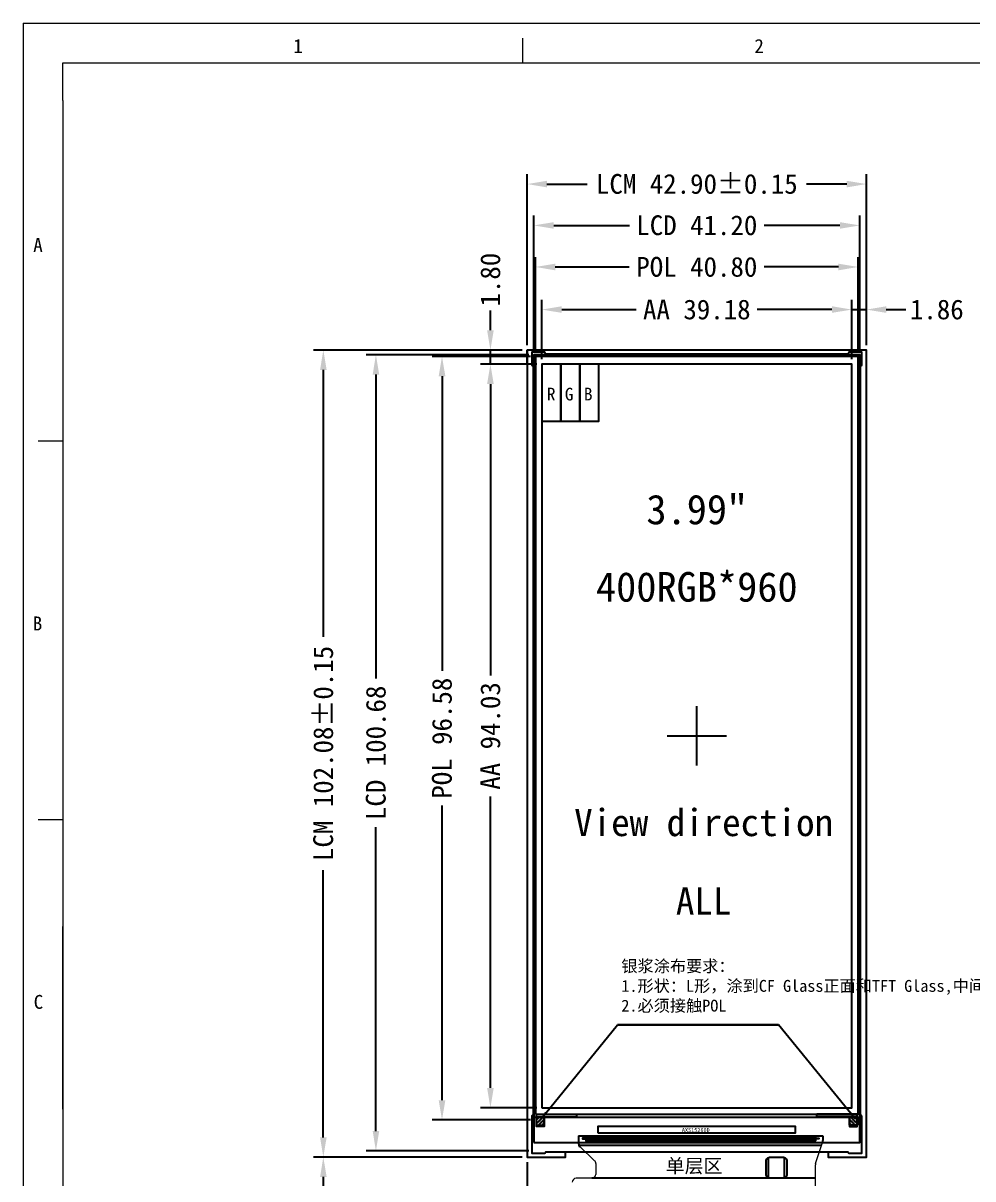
# Model space of a CAD drawing. Header units: millimetres. Extents: x 3060 to 3419, y -4239 to -3990.
# Drawn here: x 3060.2 to 3180.3, y -4136.3 to -3990.1 of the extents above; entities that cross this region are included whole.
import ezdxf
from ezdxf.enums import TextEntityAlignment as Align

# ---------------------------------------------------------------- set-up
doc = ezdxf.new("R2010")
doc.units = ezdxf.units.MM
for name, color, linetype in [('Baseline.drawing', 10, 'Continuous'), ('FPC', 30, 'Continuous'), ('LAYOUT.drawing', 255, 'Continuous'), ('TFT', 7, 'Continuous'), ('标 注', 3, 'Continuous')]:
    doc.layers.add(name, color=color, linetype=linetype)
for name, color, linetype, lineweight in [('DIM', 3, 'Continuous', 13), ('DIM（标注）', 3, 'Continuous', 9), ('TEXT', 3, 'Continuous', 25)]:
    doc.layers.add(name, color=color, linetype=linetype, lineweight=lineweight)
doc.styles.get("Standard").update_dxf_attribs({"font": ''})
doc.styles.add('宋体', font='')
doc.styles.get('Standard').set_extended_font_data('KaiTi_GB2312')
doc.styles.get('宋体').set_extended_font_data('SimSun')
doc.dimstyles.new('ISO-25', dxfattribs={"dimtxt": 2.5, "dimasz": 2.5, "dimexe": 1.25, "dimexo": 0.625, "dimtad": 1, "dimtxsty": 'Standard', "dimcen": 2.5, "dimadec": 0, "dimazin": 0, "dimtfac": 1, "dimtmove": 0, "dimatfit": 3, "dimfxl": 1, "dimarcsym": 0})
doc.dimstyles.get("Standard").update_dxf_attribs({"dimtxt": 0.8, "dimasz": 1, "dimexe": 0.5, "dimexo": 0.9, "dimgap": 0.2, "dimtad": 0, "dimzin": 1, "dimdsep": 46, "dimtxsty": 'Standard', "dimcen": 0, "dimadec": 0, "dimazin": 0, "dimtfac": 1, "dimtmove": 0, "dimatfit": 0, "dimfxl": 1, "dimtolj": 1, "dimtzin": 0, "dimarcsym": 0})

# ---------------------------------------------------------------- blocks, each defined once
blk = doc.blocks.new('*D19')
at = {"layer": 'Defpoints', "color": 0}
for p in [(3166.84, -4010.46), (3123.94, -4031.46), (3166.84, -4031.46)]:
    blk.add_point(p, dxfattribs=at)
at = {"layer": 'FPC', "color": 3, "lineweight": -2}
for p, q in [((3123.94, -4030.83), (3123.94, -4009.21)), ((3166.84, -4030.83), (3166.84, -4009.21)), ((3126.44, -4010.46), (3131.52, -4010.46)), ((3164.34, -4010.46), (3159.25, -4010.46))]:
    blk.add_line(p, q, dxfattribs=at)
at = {"layer": 'FPC', "color": 3}
for points in [[(3126.44, -4010.05), (3126.44, -4010.88), (3123.94, -4010.46)], [(3164.34, -4010.05), (3164.34, -4010.88), (3166.84, -4010.46)]]:
    blk.add_solid(points, dxfattribs=at)
at = {"layer": 'FPC', "color": 7, "insert": (3145.39, -4010.46), "char_height": 2.5, "attachment_point": 5, "style": '宋体'}
blk.add_mtext('LCM 42.90%%P0.15', dxfattribs=at)
blk = doc.blocks.new('*D20')
at = {"layer": 'Defpoints', "color": 0}
for p in [(3123.94, -4031.46), (3098.16, -4133.54), (3123.94, -4133.54)]:
    blk.add_point(p, dxfattribs=at)
at = {"layer": 'FPC', "color": 3, "lineweight": -2}
for p, q in [((3123.31, -4031.46), (3096.91, -4031.46)), ((3098.16, -4033.96), (3098.16, -4067.72)), ((3098.16, -4131.04), (3098.16, -4097.24)), ((3123.31, -4133.54), (3096.91, -4133.54))]:
    blk.add_line(p, q, dxfattribs=at)
at = {"layer": 'FPC', "color": 3}
for points in [[(3097.75, -4033.96), (3098.58, -4033.96), (3098.16, -4031.46)], [(3097.75, -4131.04), (3098.58, -4131.04), (3098.16, -4133.54)]]:
    blk.add_solid(points, dxfattribs=at)
at = {"layer": 'FPC', "color": 7, "insert": (3098.16, -4082.48), "char_height": 2.5, "attachment_point": 5, "rotation": 90, "style": '宋体'}
blk.add_mtext('LCM 102.08%%P0.15', dxfattribs=at)
blk = doc.blocks.new('*D33')
at = {"layer": 'Defpoints', "color": 0}
for p in [(3164.98, -4026.34), (3125.8, -4033.26), (3164.98, -4033.26)]:
    blk.add_point(p, dxfattribs=at)
at = {"layer": 'FPC', "color": 3, "lineweight": -2}
for p, q in [((3125.8, -4032.63), (3125.8, -4025.09)), ((3164.98, -4032.63), (3164.98, -4025.09)), ((3128.3, -4026.34), (3137.73, -4026.34)), ((3162.48, -4026.34), (3153.04, -4026.34))]:
    blk.add_line(p, q, dxfattribs=at)
at = {"layer": 'FPC', "color": 3}
for points in [[(3128.3, -4025.92), (3128.3, -4026.75), (3125.8, -4026.34)], [(3162.48, -4025.92), (3162.48, -4026.75), (3164.98, -4026.34)]]:
    blk.add_solid(points, dxfattribs=at)
at = {"layer": 'FPC', "color": 7, "insert": (3145.39, -4026.34), "char_height": 2.5, "attachment_point": 5, "style": '宋体'}
blk.add_mtext('AA 39.18', dxfattribs=at)
blk = doc.blocks.new('*D34')
at = {"layer": 'Defpoints', "color": 0}
for p in [(3165.79, -4020.95), (3124.99, -4032.26), (3165.79, -4032.26)]:
    blk.add_point(p, dxfattribs=at)
at = {"layer": 'FPC', "color": 3, "lineweight": -2}
for p, q in [((3124.99, -4031.63), (3124.99, -4019.7)), ((3165.79, -4031.63), (3165.79, -4019.7)), ((3127.49, -4020.95), (3136.85, -4020.95)), ((3163.29, -4020.95), (3153.92, -4020.95))]:
    blk.add_line(p, q, dxfattribs=at)
at = {"layer": 'FPC', "color": 3}
for points in [[(3127.49, -4020.53), (3127.49, -4021.37), (3124.99, -4020.95)], [(3163.29, -4020.53), (3163.29, -4021.37), (3165.79, -4020.95)]]:
    blk.add_solid(points, dxfattribs=at)
at = {"layer": 'FPC', "color": 7, "insert": (3145.39, -4020.95), "char_height": 2.5, "attachment_point": 5, "style": '宋体'}
blk.add_mtext('POL 40.80', dxfattribs=at)
blk = doc.blocks.new('*D35')
at = {"layer": 'Defpoints', "color": 0}
for p in [(3165.99, -4015.69), (3124.79, -4032.06), (3165.99, -4032.06)]:
    blk.add_point(p, dxfattribs=at)
at = {"layer": 'FPC', "color": 3, "lineweight": -2}
for p, q in [((3124.79, -4031.43), (3124.79, -4014.44)), ((3127.29, -4015.69), (3136.86, -4015.69)), ((3163.49, -4015.69), (3153.91, -4015.69)), ((3165.99, -4031.43), (3165.99, -4014.44))]:
    blk.add_line(p, q, dxfattribs=at)
at = {"layer": 'FPC', "color": 3}
for points in [[(3127.29, -4015.28), (3127.29, -4016.11), (3124.79, -4015.69)], [(3163.49, -4015.28), (3163.49, -4016.11), (3165.99, -4015.69)]]:
    blk.add_solid(points, dxfattribs=at)
at = {"layer": 'FPC', "color": 7, "insert": (3145.39, -4015.69), "char_height": 2.5, "attachment_point": 5, "style": '宋体'}
blk.add_mtext('LCD 41.20', dxfattribs=at)
blk = doc.blocks.new('*D36')
at = {"layer": 'Defpoints', "color": 0}
for p in [(3125.8, -4033.26), (3119.29, -4127.29), (3125.8, -4127.29)]:
    blk.add_point(p, dxfattribs=at)
at = {"layer": 'FPC', "color": 3, "lineweight": -2}
for p, q in [((3125.17, -4033.26), (3118.04, -4033.26)), ((3119.29, -4035.76), (3119.29, -4072.62)), ((3119.29, -4124.79), (3119.29, -4087.92)), ((3125.17, -4127.29), (3118.04, -4127.29))]:
    blk.add_line(p, q, dxfattribs=at)
at = {"layer": 'FPC', "color": 3}
for points in [[(3118.87, -4035.76), (3119.71, -4035.76), (3119.29, -4033.26)], [(3118.87, -4124.79), (3119.71, -4124.79), (3119.29, -4127.29)]]:
    blk.add_solid(points, dxfattribs=at)
at = {"layer": 'FPC', "color": 7, "insert": (3119.29, -4080.27), "char_height": 2.5, "attachment_point": 5, "rotation": 90, "style": '宋体'}
blk.add_mtext('AA 94.03', dxfattribs=at)
blk = doc.blocks.new('*D37')
at = {"layer": 'Defpoints', "color": 0}
for p in [(3113.17, -4032.26), (3124.99, -4032.26), (3124.99, -4128.84)]:
    blk.add_point(p, dxfattribs=at)
at = {"layer": 'FPC', "color": 3, "lineweight": -2}
for p, q in [((3124.36, -4032.26), (3111.92, -4032.26)), ((3113.17, -4034.76), (3113.17, -4072.03)), ((3113.17, -4126.34), (3113.17, -4089.07)), ((3124.36, -4128.84), (3111.92, -4128.84))]:
    blk.add_line(p, q, dxfattribs=at)
at = {"layer": 'FPC', "color": 3}
for points in [[(3112.75, -4034.76), (3113.59, -4034.76), (3113.17, -4032.26)], [(3112.75, -4126.34), (3113.59, -4126.34), (3113.17, -4128.84)]]:
    blk.add_solid(points, dxfattribs=at)
at = {"layer": 'FPC', "color": 7, "insert": (3113.17, -4080.55), "char_height": 2.5, "attachment_point": 5, "rotation": 90, "style": '宋体'}
blk.add_mtext('POL 96.58', dxfattribs=at)
blk = doc.blocks.new('*D38')
at = {"layer": 'Defpoints', "color": 0}
for p in [(3104.81, -4032.06), (3124.79, -4032.06), (3124.79, -4132.74)]:
    blk.add_point(p, dxfattribs=at)
at = {"layer": 'FPC', "color": 3, "lineweight": -2}
for p, q in [((3124.16, -4032.06), (3103.56, -4032.06)), ((3104.81, -4034.56), (3104.81, -4073)), ((3104.81, -4130.24), (3104.81, -4091.8)), ((3124.16, -4132.74), (3103.56, -4132.74))]:
    blk.add_line(p, q, dxfattribs=at)
at = {"layer": 'FPC', "color": 3}
for points in [[(3104.4, -4034.56), (3105.23, -4034.56), (3104.81, -4032.06)], [(3104.4, -4130.24), (3105.23, -4130.24), (3104.81, -4132.74)]]:
    blk.add_solid(points, dxfattribs=at)
at = {"layer": 'FPC', "color": 7, "insert": (3104.81, -4082.4), "char_height": 2.5, "attachment_point": 5, "rotation": 90, "style": '宋体'}
blk.add_mtext('LCD 100.68', dxfattribs=at)
blk = doc.blocks.new('*D27')
at = {"layer": 'Defpoints', "color": 0}
for p in [(3098.16, -4133.54), (3123.94, -4133.54), (3135.34, -4159.81)]:
    blk.add_point(p, dxfattribs=at)
at = {"layer": 'FPC', "color": 3, "lineweight": -2}
for p, q in [((3123.31, -4133.54), (3096.91, -4133.54)), ((3098.16, -4136.04), (3098.16, -4137.31)), ((3098.16, -4157.31), (3098.16, -4156.03)), ((3134.71, -4159.81), (3096.91, -4159.81))]:
    blk.add_line(p, q, dxfattribs=at)
at = {"layer": 'FPC', "color": 3}
for points in [[(3097.75, -4136.04), (3098.58, -4136.04), (3098.16, -4133.54)], [(3097.75, -4157.31), (3098.58, -4157.31), (3098.16, -4159.81)]]:
    blk.add_solid(points, dxfattribs=at)
at = {"layer": 'FPC', "color": 7, "insert": (3098.16, -4146.67), "char_height": 2.5, "attachment_point": 5, "rotation": 90, "style": '宋体'}
blk.add_mtext('26.27%%P0.5', dxfattribs=at)
blk = doc.blocks.new('*D28')
at = {"layer": 'Defpoints', "color": 0}
for p in [(3123.94, -4133.54), (3135.14, -4159.61), (3123.94, -4169.02)]:
    blk.add_point(p, dxfattribs=at)
at = {"layer": 'FPC', "color": 3, "lineweight": -2}
for p, q in [((3123.94, -4134.16), (3123.94, -4170.27)), ((3135.14, -4160.23), (3135.14, -4170.27)), ((3123.94, -4169.02), (3121.44, -4169.02)), ((3132.64, -4169.02), (3126.44, -4169.02))]:
    blk.add_line(p, q, dxfattribs=at)
at = {"layer": 'FPC', "color": 3}
for points in [[(3126.44, -4168.6), (3126.44, -4169.44), (3123.94, -4169.02)], [(3132.64, -4168.6), (3132.64, -4169.44), (3135.14, -4169.02)]]:
    blk.add_solid(points, dxfattribs=at)
at = {"layer": 'FPC', "color": 7, "insert": (3112.19, -4169.02), "char_height": 2.5, "attachment_point": 5, "style": '宋体'}
blk.add_mtext('11.20%%P0.5', dxfattribs=at)
blk = doc.blocks.new('*D29')
at = {"layer": 'Defpoints', "color": 0}
for p in [(3166.84, -4026.34), (3166.84, -4031.46), (3164.98, -4033.26)]:
    blk.add_point(p, dxfattribs=at)
at = {"layer": 'FPC', "color": 3, "lineweight": -2}
for p, q in [((3164.98, -4032.63), (3164.98, -4025.09)), ((3166.84, -4030.83), (3166.84, -4025.09)), ((3162.48, -4026.34), (3159.98, -4026.34)), ((3164.98, -4026.34), (3166.84, -4026.34)), ((3169.34, -4026.34), (3171.84, -4026.34))]:
    blk.add_line(p, q, dxfattribs=at)
at = {"layer": 'FPC', "color": 3}
for points in [[(3162.48, -4025.92), (3162.48, -4026.75), (3164.98, -4026.34)], [(3169.34, -4025.92), (3169.34, -4026.75), (3166.84, -4026.34)]]:
    blk.add_solid(points, dxfattribs=at)
at = {"layer": 'FPC', "color": 7, "insert": (3175.74, -4026.34), "char_height": 2.5, "attachment_point": 5, "style": '宋体'}
blk.add_mtext('1.86', dxfattribs=at)
blk = doc.blocks.new('*D30')
at = {"layer": 'Defpoints', "color": 0}
for p in [(3119.29, -4031.46), (3123.94, -4031.46), (3125.8, -4033.26)]:
    blk.add_point(p, dxfattribs=at)
at = {"layer": 'FPC', "color": 3, "lineweight": -2}
for p, q in [((3119.29, -4028.96), (3119.29, -4026.46)), ((3123.31, -4031.46), (3118.04, -4031.46)), ((3119.29, -4033.26), (3119.29, -4031.46)), ((3125.17, -4033.26), (3118.04, -4033.26)), ((3119.29, -4035.76), (3119.29, -4038.26))]:
    blk.add_line(p, q, dxfattribs=at)
at = {"layer": 'FPC', "color": 3}
for points in [[(3118.87, -4028.96), (3119.71, -4028.96), (3119.29, -4031.46)], [(3118.87, -4035.76), (3119.71, -4035.76), (3119.29, -4033.26)]]:
    blk.add_solid(points, dxfattribs=at)
at = {"layer": 'FPC', "color": 7, "insert": (3119.29, -4022.55), "char_height": 2.5, "attachment_point": 5, "rotation": 90, "style": '宋体'}
blk.add_mtext('1.80', dxfattribs=at)
blk = doc.blocks.new('zw$D823')
at = {"color": 7}
for points in [[(-21.45, -1.3), (-21.45, 0.5), (-21.45, -101.58), (-16.62, -101.58), (-16.62, -100.93)], [(21.45, 0.5), (21.45, 0.5), (-21.45, 0.5), (-21.45, 0.5)], [(16.62, -100.93), (16.62, -101.58), (21.45, -101.58), (21.45, -1.3), (21.45, 0.5)]]:
    blk.add_lwpolyline(points, dxfattribs=at)
at = {"color": 7, "linetype": 'Continuous'}
blk.add_lwpolyline([(20.88, -96.38), (20.7, -96.2), (20.7, -1.48), (20.88, -1.4), (20.88, 0.25), (19.23, 0.25), (19.11, 0), (-19.11, 0), (-19.23, 0.25), (-20.88, 0.25), (-20.88, -1.4), (-20.7, -1.48), (-20.7, -96.2), (-20.88, -96.38), (-20.88, -101.1), (-19.23, -101.1), (-19.11, -100.93), (-17.52, -100.93), (19.11, -100.93), (19.23, -101.1), (20.88, -101.1)], close=True, dxfattribs=at)
blk = doc.blocks.new('xinlilcd')
at = {"layer": 'TFT'}
h = blk.add_hatch(dxfattribs=at)
h.set_pattern_fill('ANSI31', color=256, scale=0.1, style=0)
h.set_pattern_definition([(45, (-7639.44594, -4060.52202), (-0.224506403, 0.224506403), [])])
h.paths.add_polyline_path([(2974.99, -4149.42), (2974.99, -4148.42), (2973.99, -4148.42), (2973.99, -4149.42)])
h.paths.add_polyline_path([(2974.15, -4148.72), (2974.83, -4148.72), (2974.83, -4149.17), (2974.15, -4149.17)], flags=24)
h = blk.add_hatch(dxfattribs=at)
h.set_pattern_fill('ANSI31', color=256, scale=0.1, style=0)
h.set_pattern_definition([(135, (13628.02616, -4060.52202), (0.224506403, 0.224506403), [])])
h.paths.add_polyline_path([(3014.59, -4149.42), (3014.59, -4148.42), (3013.59, -4148.42), (3013.59, -4149.42)])
h.paths.add_polyline_path([(3013.75, -4148.72), (3014.43, -4148.72), (3014.43, -4149.17), (3013.75, -4149.17)], flags=24)
at = {"layer": 'Baseline.drawing', "color": 4}
for p, q in [((2994.29, -4103.95), (2994.29, -4096.45)), ((2990.54, -4100.2), (2998.04, -4100.2))]:
    blk.add_line(p, q, dxfattribs=at)
at = {"layer": 'LAYOUT.drawing', "color": 6}
blk.add_lwpolyline([(2973.89, -4148.02), (3014.69, -4148.02), (3014.69, -4052.19), (2973.89, -4052.19)], close=True, dxfattribs=at)
at = {"layer": 'TFT'}
blk.add_line((2973.69, -4148.42), (3014.89, -4148.42), dxfattribs=at)
for points in [[(2973.69, -4151.6), (3014.89, -4151.6), (3014.89, -4051.99), (2973.69, -4051.99)], [(2974.7, -4147.22), (3013.88, -4147.22), (3013.88, -4053.19), (2974.7, -4053.19)], [(2973.99, -4149.42), (2974.99, -4149.42), (2974.99, -4148.42), (2973.99, -4148.42)], [(3014.59, -4149.42), (3013.59, -4149.42), (3013.59, -4148.42), (3014.59, -4148.42)], [(2981.79, -4150.4), (3006.79, -4150.4), (3006.79, -4149.58), (2981.79, -4149.58)], [(2980.27, -4151.14), (2980.27, -4151.4), (2980.34, -4151.4), (2980.34, -4150.8), (2980.27, -4150.8), (2980.27, -4151.07), (2979.85, -4151.07), (2979.85, -4151.14)], [(2980.38, -4151.4), (2980.45, -4151.4), (2980.45, -4150.8), (2980.38, -4150.8)], [(2980.5, -4151.4), (2980.57, -4151.4), (2980.57, -4150.8), (2980.5, -4150.8)], [(2980.61, -4151.4), (2980.68, -4151.4), (2980.68, -4150.8), (2980.61, -4150.8)], [(2980.73, -4151.4), (2980.8, -4151.4), (2980.8, -4150.8), (2980.73, -4150.8)], [(2980.84, -4151.4), (2980.91, -4151.4), (2980.91, -4150.8), (2980.84, -4150.8)], [(2980.96, -4151.4), (2981.03, -4151.4), (2981.03, -4150.8), (2980.96, -4150.8)], [(2981.07, -4151.4), (2981.14, -4151.4), (2981.14, -4150.8), (2981.07, -4150.8)], [(2981.19, -4151.4), (2981.26, -4151.4), (2981.26, -4150.8), (2981.19, -4150.8)], [(2981.3, -4151.4), (2981.37, -4151.4), (2981.37, -4150.8), (2981.3, -4150.8)], [(2981.42, -4151.4), (2981.49, -4151.4), (2981.49, -4150.8), (2981.42, -4150.8)], [(2981.53, -4151.4), (2981.6, -4151.4), (2981.6, -4150.8), (2981.53, -4150.8)], [(2981.65, -4151.4), (2981.72, -4151.4), (2981.72, -4150.8), (2981.65, -4150.8)], [(2981.76, -4151.4), (2981.83, -4151.4), (2981.83, -4150.8), (2981.76, -4150.8)], [(2981.88, -4151.4), (2981.95, -4151.4), (2981.95, -4150.8), (2981.88, -4150.8)], [(2981.99, -4151.4), (2982.06, -4151.4), (2982.06, -4150.8), (2981.99, -4150.8)], [(2982.11, -4151.4), (2982.18, -4151.4), (2982.18, -4150.8), (2982.11, -4150.8)], [(2982.22, -4151.4), (2982.29, -4151.4), (2982.29, -4150.8), (2982.22, -4150.8)], [(2982.34, -4151.4), (2982.41, -4151.4), (2982.41, -4150.8), (2982.34, -4150.8)], [(2982.45, -4151.4), (2982.52, -4151.4), (2982.52, -4150.8), (2982.45, -4150.8)], [(2982.57, -4151.4), (2982.64, -4151.4), (2982.64, -4150.8), (2982.57, -4150.8)], [(2982.68, -4151.4), (2982.75, -4151.4), (2982.75, -4150.8), (2982.68, -4150.8)], [(2982.8, -4151.4), (2982.87, -4151.4), (2982.87, -4150.8), (2982.8, -4150.8)], [(2982.91, -4151.4), (2982.98, -4151.4), (2982.98, -4150.8), (2982.91, -4150.8)], [(2983.03, -4151.4), (2983.1, -4151.4), (2983.1, -4150.8), (2983.03, -4150.8)], [(2983.14, -4151.4), (2983.21, -4151.4), (2983.21, -4150.8), (2983.14, -4150.8)], [(2983.26, -4151.4), (2983.33, -4151.4), (2983.33, -4150.8), (2983.26, -4150.8)], [(2983.37, -4151.4), (2983.44, -4151.4), (2983.44, -4150.8), (2983.37, -4150.8)], [(2983.49, -4151.4), (2983.56, -4151.4), (2983.56, -4150.8), (2983.49, -4150.8)], [(2983.6, -4151.4), (2983.67, -4151.4), (2983.67, -4150.8), (2983.6, -4150.8)], [(2983.72, -4151.4), (2983.79, -4151.4), (2983.79, -4150.8), (2983.72, -4150.8)], [(2983.83, -4151.4), (2983.9, -4151.4), (2983.9, -4150.8), (2983.83, -4150.8)], [(2983.95, -4151.4), (2984.02, -4151.4), (2984.02, -4150.8), (2983.95, -4150.8)], [(2984.06, -4151.4), (2984.13, -4151.4), (2984.13, -4150.8), (2984.06, -4150.8)], [(2984.18, -4151.4), (2984.25, -4151.4), (2984.25, -4150.8), (2984.18, -4150.8)], [(2984.29, -4151.4), (2984.36, -4151.4), (2984.36, -4150.8), (2984.29, -4150.8)], [(2984.41, -4151.4), (2984.48, -4151.4), (2984.48, -4150.8), (2984.41, -4150.8)], [(2984.52, -4151.4), (2984.59, -4151.4), (2984.59, -4150.8), (2984.52, -4150.8)], [(2984.64, -4151.4), (2984.71, -4151.4), (2984.71, -4150.8), (2984.64, -4150.8)], [(2984.75, -4151.4), (2984.82, -4151.4), (2984.82, -4150.8), (2984.75, -4150.8)], [(2984.87, -4151.4), (2984.94, -4151.4), (2984.94, -4150.8), (2984.87, -4150.8)], [(2984.98, -4151.4), (2985.05, -4151.4), (2985.05, -4150.8), (2984.98, -4150.8)], [(2985.1, -4151.4), (2985.17, -4151.4), (2985.17, -4150.8), (2985.1, -4150.8)], [(2985.21, -4151.4), (2985.28, -4151.4), (2985.28, -4150.8), (2985.21, -4150.8)], [(2985.33, -4151.4), (2985.4, -4151.4), (2985.4, -4150.8), (2985.33, -4150.8)], [(2985.44, -4151.4), (2985.51, -4151.4), (2985.51, -4150.8), (2985.44, -4150.8)], [(2985.56, -4151.4), (2985.63, -4151.4), (2985.63, -4150.8), (2985.56, -4150.8)], [(2985.67, -4151.4), (2985.74, -4151.4), (2985.74, -4150.8), (2985.67, -4150.8)], [(2985.79, -4151.4), (2985.86, -4151.4), (2985.86, -4150.8), (2985.79, -4150.8)], [(2985.9, -4151.4), (2985.97, -4151.4), (2985.97, -4150.8), (2985.9, -4150.8)], [(2986.02, -4151.4), (2986.09, -4151.4), (2986.09, -4150.8), (2986.02, -4150.8)], [(2986.13, -4151.4), (2986.2, -4151.4), (2986.2, -4150.8), (2986.13, -4150.8)], [(2986.25, -4151.4), (2986.32, -4151.4), (2986.32, -4150.8), (2986.25, -4150.8)], [(2986.36, -4151.4), (2986.43, -4151.4), (2986.43, -4150.8), (2986.36, -4150.8)], [(2986.48, -4151.4), (2986.55, -4151.4), (2986.55, -4150.8), (2986.48, -4150.8)], [(2986.59, -4151.4), (2986.66, -4151.4), (2986.66, -4150.8), (2986.59, -4150.8)], [(2986.71, -4151.4), (2986.78, -4151.4), (2986.78, -4150.8), (2986.71, -4150.8)], [(2986.82, -4151.4), (2986.89, -4151.4), (2986.89, -4150.8), (2986.82, -4150.8)], [(2986.94, -4151.4), (2987.01, -4151.4), (2987.01, -4150.8), (2986.94, -4150.8)], [(2987.05, -4151.4), (2987.12, -4151.4), (2987.12, -4150.8), (2987.05, -4150.8)], [(2987.17, -4151.4), (2987.24, -4151.4), (2987.24, -4150.8), (2987.17, -4150.8)], [(2987.28, -4151.4), (2987.35, -4151.4), (2987.35, -4150.8), (2987.28, -4150.8)], [(2987.4, -4151.4), (2987.47, -4151.4), (2987.47, -4150.8), (2987.4, -4150.8)], [(2987.51, -4151.4), (2987.58, -4151.4), (2987.58, -4150.8), (2987.51, -4150.8)], [(2987.63, -4151.4), (2987.7, -4151.4), (2987.7, -4150.8), (2987.63, -4150.8)], [(2987.74, -4151.4), (2987.81, -4151.4), (2987.81, -4150.8), (2987.74, -4150.8)], [(2987.86, -4151.4), (2987.93, -4151.4), (2987.93, -4150.8), (2987.86, -4150.8)], [(2987.97, -4151.4), (2988.04, -4151.4), (2988.04, -4150.8), (2987.97, -4150.8)], [(2988.09, -4151.4), (2988.16, -4151.4), (2988.16, -4150.8), (2988.09, -4150.8)], [(2988.2, -4151.4), (2988.27, -4151.4), (2988.27, -4150.8), (2988.2, -4150.8)], [(2988.32, -4151.4), (2988.39, -4151.4), (2988.39, -4150.8), (2988.32, -4150.8)], [(2988.43, -4151.4), (2988.5, -4151.4), (2988.5, -4150.8), (2988.43, -4150.8)], [(2988.55, -4151.4), (2988.62, -4151.4), (2988.62, -4150.8), (2988.55, -4150.8)], [(2988.66, -4151.4), (2988.73, -4151.4), (2988.73, -4150.8), (2988.66, -4150.8)], [(2988.78, -4151.4), (2988.85, -4151.4), (2988.85, -4150.8), (2988.78, -4150.8)], [(2988.89, -4151.4), (2988.96, -4151.4), (2988.96, -4150.8), (2988.89, -4150.8)], [(2989.01, -4151.4), (2989.08, -4151.4), (2989.08, -4150.8), (2989.01, -4150.8)], [(2989.12, -4151.4), (2989.19, -4151.4), (2989.19, -4150.8), (2989.12, -4150.8)], [(2989.24, -4151.4), (2989.31, -4151.4), (2989.31, -4150.8), (2989.24, -4150.8)], [(2989.35, -4151.4), (2989.42, -4151.4), (2989.42, -4150.8), (2989.35, -4150.8)], [(2989.47, -4151.4), (2989.54, -4151.4), (2989.54, -4150.8), (2989.47, -4150.8)], [(2989.58, -4151.4), (2989.65, -4151.4), (2989.65, -4150.8), (2989.58, -4150.8)], [(2989.7, -4151.4), (2989.77, -4151.4), (2989.77, -4150.8), (2989.7, -4150.8)], [(2989.81, -4151.4), (2989.88, -4151.4), (2989.88, -4150.8), (2989.81, -4150.8)], [(2989.93, -4151.4), (2990, -4151.4), (2990, -4150.8), (2989.93, -4150.8)], [(2990.04, -4151.4), (2990.11, -4151.4), (2990.11, -4150.8), (2990.04, -4150.8)], [(2990.16, -4151.4), (2990.23, -4151.4), (2990.23, -4150.8), (2990.16, -4150.8)], [(2990.27, -4151.4), (2990.34, -4151.4), (2990.34, -4150.8), (2990.27, -4150.8)], [(2990.39, -4151.4), (2990.46, -4151.4), (2990.46, -4150.8), (2990.39, -4150.8)], [(2990.5, -4151.4), (2990.57, -4151.4), (2990.57, -4150.8), (2990.5, -4150.8)], [(2990.62, -4151.4), (2990.69, -4151.4), (2990.69, -4150.8), (2990.62, -4150.8)], [(2990.73, -4151.4), (2990.8, -4151.4), (2990.8, -4150.8), (2990.73, -4150.8)], [(2990.85, -4151.4), (2990.92, -4151.4), (2990.92, -4150.8), (2990.85, -4150.8)], [(2990.96, -4151.4), (2991.03, -4151.4), (2991.03, -4150.8), (2990.96, -4150.8)], [(2991.08, -4151.4), (2991.15, -4151.4), (2991.15, -4150.8), (2991.08, -4150.8)], [(2991.19, -4151.4), (2991.26, -4151.4), (2991.26, -4150.8), (2991.19, -4150.8)], [(2991.31, -4151.4), (2991.38, -4151.4), (2991.38, -4150.8), (2991.31, -4150.8)], [(2991.42, -4151.4), (2991.49, -4151.4), (2991.49, -4150.8), (2991.42, -4150.8)], [(2991.54, -4151.4), (2991.61, -4151.4), (2991.61, -4150.8), (2991.54, -4150.8)], [(2991.65, -4151.4), (2991.72, -4151.4), (2991.72, -4150.8), (2991.65, -4150.8)], [(2991.77, -4151.4), (2991.84, -4151.4), (2991.84, -4150.8), (2991.77, -4150.8)], [(2991.88, -4151.4), (2991.95, -4151.4), (2991.95, -4150.8), (2991.88, -4150.8)], [(2992, -4151.4), (2992.07, -4151.4), (2992.07, -4150.8), (2992, -4150.8)], [(2992.11, -4151.4), (2992.18, -4151.4), (2992.18, -4150.8), (2992.11, -4150.8)], [(2992.23, -4151.4), (2992.3, -4151.4), (2992.3, -4150.8), (2992.23, -4150.8)], [(2992.34, -4151.4), (2992.41, -4151.4), (2992.41, -4150.8), (2992.34, -4150.8)], [(2992.46, -4151.4), (2992.53, -4151.4), (2992.53, -4150.8), (2992.46, -4150.8)], [(2992.57, -4151.4), (2992.64, -4151.4), (2992.64, -4150.8), (2992.57, -4150.8)], [(2992.69, -4151.4), (2992.76, -4151.4), (2992.76, -4150.8), (2992.69, -4150.8)], [(2992.8, -4151.4), (2992.87, -4151.4), (2992.87, -4150.8), (2992.8, -4150.8)], [(2992.92, -4151.4), (2992.99, -4151.4), (2992.99, -4150.8), (2992.92, -4150.8)], [(2993.03, -4151.4), (2993.1, -4151.4), (2993.1, -4150.8), (2993.03, -4150.8)], [(2993.15, -4151.4), (2993.22, -4151.4), (2993.22, -4150.8), (2993.15, -4150.8)], [(2993.26, -4151.4), (2993.33, -4151.4), (2993.33, -4150.8), (2993.26, -4150.8)], [(2993.38, -4151.4), (2993.45, -4151.4), (2993.45, -4150.8), (2993.38, -4150.8)], [(2993.49, -4151.4), (2993.56, -4151.4), (2993.56, -4150.8), (2993.49, -4150.8)], [(2993.61, -4151.4), (2993.68, -4151.4), (2993.68, -4150.8), (2993.61, -4150.8)], [(2993.72, -4151.4), (2993.79, -4151.4), (2993.79, -4150.8), (2993.72, -4150.8)], [(2993.84, -4151.4), (2993.91, -4151.4), (2993.91, -4150.8), (2993.84, -4150.8)], [(2993.95, -4151.4), (2994.02, -4151.4), (2994.02, -4150.8), (2993.95, -4150.8)], [(2994.07, -4151.4), (2994.14, -4151.4), (2994.14, -4150.8), (2994.07, -4150.8)], [(2994.18, -4151.4), (2994.25, -4151.4), (2994.25, -4150.8), (2994.18, -4150.8)], [(2994.3, -4151.4), (2994.37, -4151.4), (2994.37, -4150.8), (2994.3, -4150.8)], [(2994.41, -4151.4), (2994.48, -4151.4), (2994.48, -4150.8), (2994.41, -4150.8)], [(2994.53, -4151.4), (2994.6, -4151.4), (2994.6, -4150.8), (2994.53, -4150.8)], [(2994.64, -4151.4), (2994.71, -4151.4), (2994.71, -4150.8), (2994.64, -4150.8)], [(2994.76, -4151.4), (2994.83, -4151.4), (2994.83, -4150.8), (2994.76, -4150.8)], [(2994.87, -4151.4), (2994.94, -4151.4), (2994.94, -4150.8), (2994.87, -4150.8)], [(2994.99, -4151.4), (2995.06, -4151.4), (2995.06, -4150.8), (2994.99, -4150.8)], [(2995.1, -4151.4), (2995.17, -4151.4), (2995.17, -4150.8), (2995.1, -4150.8)], [(2995.22, -4151.4), (2995.29, -4151.4), (2995.29, -4150.8), (2995.22, -4150.8)], [(2995.33, -4151.4), (2995.4, -4151.4), (2995.4, -4150.8), (2995.33, -4150.8)], [(2995.45, -4151.4), (2995.52, -4151.4), (2995.52, -4150.8), (2995.45, -4150.8)], [(2995.56, -4151.4), (2995.63, -4151.4), (2995.63, -4150.8), (2995.56, -4150.8)], [(2995.68, -4151.4), (2995.75, -4151.4), (2995.75, -4150.8), (2995.68, -4150.8)], [(2995.79, -4151.4), (2995.86, -4151.4), (2995.86, -4150.8), (2995.79, -4150.8)], [(2995.91, -4151.4), (2995.98, -4151.4), (2995.98, -4150.8), (2995.91, -4150.8)], [(2996.02, -4151.4), (2996.09, -4151.4), (2996.09, -4150.8), (2996.02, -4150.8)], [(2996.14, -4151.4), (2996.21, -4151.4), (2996.21, -4150.8), (2996.14, -4150.8)], [(2996.25, -4151.4), (2996.32, -4151.4), (2996.32, -4150.8), (2996.25, -4150.8)], [(2996.37, -4151.4), (2996.44, -4151.4), (2996.44, -4150.8), (2996.37, -4150.8)], [(2996.48, -4151.4), (2996.55, -4151.4), (2996.55, -4150.8), (2996.48, -4150.8)], [(2996.6, -4151.4), (2996.67, -4151.4), (2996.67, -4150.8), (2996.6, -4150.8)], [(2996.71, -4151.4), (2996.78, -4151.4), (2996.78, -4150.8), (2996.71, -4150.8)], [(2996.83, -4151.4), (2996.9, -4151.4), (2996.9, -4150.8), (2996.83, -4150.8)], [(2996.94, -4151.4), (2997.01, -4151.4), (2997.01, -4150.8), (2996.94, -4150.8)], [(2997.06, -4151.4), (2997.13, -4151.4), (2997.13, -4150.8), (2997.06, -4150.8)], [(2997.17, -4151.4), (2997.24, -4151.4), (2997.24, -4150.8), (2997.17, -4150.8)], [(2997.29, -4151.4), (2997.36, -4151.4), (2997.36, -4150.8), (2997.29, -4150.8)], [(2997.4, -4151.4), (2997.47, -4151.4), (2997.47, -4150.8), (2997.4, -4150.8)], [(2997.52, -4151.4), (2997.59, -4151.4), (2997.59, -4150.8), (2997.52, -4150.8)], [(2997.63, -4151.4), (2997.7, -4151.4), (2997.7, -4150.8), (2997.63, -4150.8)], [(2997.75, -4151.4), (2997.82, -4151.4), (2997.82, -4150.8), (2997.75, -4150.8)], [(2997.86, -4151.4), (2997.93, -4151.4), (2997.93, -4150.8), (2997.86, -4150.8)], [(2997.98, -4151.4), (2998.05, -4151.4), (2998.05, -4150.8), (2997.98, -4150.8)], [(2998.09, -4151.4), (2998.16, -4151.4), (2998.16, -4150.8), (2998.09, -4150.8)], [(2998.21, -4151.4), (2998.28, -4151.4), (2998.28, -4150.8), (2998.21, -4150.8)], [(2998.32, -4151.4), (2998.39, -4151.4), (2998.39, -4150.8), (2998.32, -4150.8)], [(2998.44, -4151.4), (2998.51, -4151.4), (2998.51, -4150.8), (2998.44, -4150.8)], [(2998.55, -4151.4), (2998.62, -4151.4), (2998.62, -4150.8), (2998.55, -4150.8)], [(2998.67, -4151.4), (2998.74, -4151.4), (2998.74, -4150.8), (2998.67, -4150.8)], [(2998.78, -4151.4), (2998.85, -4151.4), (2998.85, -4150.8), (2998.78, -4150.8)], [(2998.9, -4151.4), (2998.97, -4151.4), (2998.97, -4150.8), (2998.9, -4150.8)], [(2999.01, -4151.4), (2999.08, -4151.4), (2999.08, -4150.8), (2999.01, -4150.8)], [(2999.13, -4151.4), (2999.2, -4151.4), (2999.2, -4150.8), (2999.13, -4150.8)], [(2999.24, -4151.4), (2999.31, -4151.4), (2999.31, -4150.8), (2999.24, -4150.8)], [(2999.36, -4151.4), (2999.43, -4151.4), (2999.43, -4150.8), (2999.36, -4150.8)], [(2999.47, -4151.4), (2999.54, -4151.4), (2999.54, -4150.8), (2999.47, -4150.8)], [(2999.59, -4151.4), (2999.66, -4151.4), (2999.66, -4150.8), (2999.59, -4150.8)], [(2999.7, -4151.4), (2999.77, -4151.4), (2999.77, -4150.8), (2999.7, -4150.8)], [(2999.82, -4151.4), (2999.89, -4151.4), (2999.89, -4150.8), (2999.82, -4150.8)], [(2999.93, -4151.4), (3000, -4151.4), (3000, -4150.8), (2999.93, -4150.8)], [(3000.05, -4151.4), (3000.12, -4151.4), (3000.12, -4150.8), (3000.05, -4150.8)], [(3000.16, -4151.4), (3000.23, -4151.4), (3000.23, -4150.8), (3000.16, -4150.8)], [(3000.28, -4151.4), (3000.35, -4151.4), (3000.35, -4150.8), (3000.28, -4150.8)], [(3000.39, -4151.4), (3000.46, -4151.4), (3000.46, -4150.8), (3000.39, -4150.8)], [(3000.51, -4151.4), (3000.58, -4151.4), (3000.58, -4150.8), (3000.51, -4150.8)], [(3000.62, -4151.4), (3000.69, -4151.4), (3000.69, -4150.8), (3000.62, -4150.8)], [(3000.74, -4151.4), (3000.81, -4151.4), (3000.81, -4150.8), (3000.74, -4150.8)], [(3000.85, -4151.4), (3000.92, -4151.4), (3000.92, -4150.8), (3000.85, -4150.8)], [(3000.97, -4151.4), (3001.04, -4151.4), (3001.04, -4150.8), (3000.97, -4150.8)], [(3001.08, -4151.4), (3001.15, -4151.4), (3001.15, -4150.8), (3001.08, -4150.8)], [(3001.2, -4151.4), (3001.27, -4151.4), (3001.27, -4150.8), (3001.2, -4150.8)], [(3001.31, -4151.4), (3001.38, -4151.4), (3001.38, -4150.8), (3001.31, -4150.8)], [(3001.43, -4151.4), (3001.5, -4151.4), (3001.5, -4150.8), (3001.43, -4150.8)], [(3001.54, -4151.4), (3001.61, -4151.4), (3001.61, -4150.8), (3001.54, -4150.8)], [(3001.66, -4151.4), (3001.73, -4151.4), (3001.73, -4150.8), (3001.66, -4150.8)], [(3001.77, -4151.4), (3001.84, -4151.4), (3001.84, -4150.8), (3001.77, -4150.8)], [(3001.89, -4151.4), (3001.96, -4151.4), (3001.96, -4150.8), (3001.89, -4150.8)], [(3002, -4151.4), (3002.07, -4151.4), (3002.07, -4150.8), (3002, -4150.8)], [(3002.12, -4151.4), (3002.19, -4151.4), (3002.19, -4150.8), (3002.12, -4150.8)], [(3002.23, -4151.4), (3002.3, -4151.4), (3002.3, -4150.8), (3002.23, -4150.8)], [(3002.35, -4151.4), (3002.42, -4151.4), (3002.42, -4150.8), (3002.35, -4150.8)], [(3002.46, -4151.4), (3002.53, -4151.4), (3002.53, -4150.8), (3002.46, -4150.8)], [(3002.58, -4151.4), (3002.65, -4151.4), (3002.65, -4150.8), (3002.58, -4150.8)], [(3002.69, -4151.4), (3002.76, -4151.4), (3002.76, -4150.8), (3002.69, -4150.8)], [(3002.81, -4151.4), (3002.88, -4151.4), (3002.88, -4150.8), (3002.81, -4150.8)], [(3002.92, -4151.4), (3002.99, -4151.4), (3002.99, -4150.8), (3002.92, -4150.8)], [(3003.04, -4151.4), (3003.11, -4151.4), (3003.11, -4150.8), (3003.04, -4150.8)], [(3003.15, -4151.4), (3003.22, -4151.4), (3003.22, -4150.8), (3003.15, -4150.8)], [(3003.27, -4151.4), (3003.34, -4151.4), (3003.34, -4150.8), (3003.27, -4150.8)], [(3003.38, -4151.4), (3003.45, -4151.4), (3003.45, -4150.8), (3003.38, -4150.8)], [(3003.5, -4151.4), (3003.57, -4151.4), (3003.57, -4150.8), (3003.5, -4150.8)], [(3003.61, -4151.4), (3003.68, -4151.4), (3003.68, -4150.8), (3003.61, -4150.8)], [(3003.73, -4151.4), (3003.8, -4151.4), (3003.8, -4150.8), (3003.73, -4150.8)], [(3003.84, -4151.4), (3003.91, -4151.4), (3003.91, -4150.8), (3003.84, -4150.8)], [(3003.96, -4151.4), (3004.03, -4151.4), (3004.03, -4150.8), (3003.96, -4150.8)], [(3004.07, -4151.4), (3004.14, -4151.4), (3004.14, -4150.8), (3004.07, -4150.8)], [(3004.19, -4151.4), (3004.26, -4151.4), (3004.26, -4150.8), (3004.19, -4150.8)], [(3004.3, -4151.4), (3004.37, -4151.4), (3004.37, -4150.8), (3004.3, -4150.8)], [(3004.42, -4151.4), (3004.49, -4151.4), (3004.49, -4150.8), (3004.42, -4150.8)], [(3004.53, -4151.4), (3004.6, -4151.4), (3004.6, -4150.8), (3004.53, -4150.8)], [(3004.65, -4151.4), (3004.72, -4151.4), (3004.72, -4150.8), (3004.65, -4150.8)], [(3004.76, -4151.4), (3004.83, -4151.4), (3004.83, -4150.8), (3004.76, -4150.8)], [(3004.88, -4151.4), (3004.95, -4151.4), (3004.95, -4150.8), (3004.88, -4150.8)], [(3004.99, -4151.4), (3005.06, -4151.4), (3005.06, -4150.8), (3004.99, -4150.8)], [(3005.11, -4151.4), (3005.18, -4151.4), (3005.18, -4150.8), (3005.11, -4150.8)], [(3005.22, -4151.4), (3005.29, -4151.4), (3005.29, -4150.8), (3005.22, -4150.8)], [(3005.34, -4151.4), (3005.41, -4151.4), (3005.41, -4150.8), (3005.34, -4150.8)], [(3005.45, -4151.4), (3005.52, -4151.4), (3005.52, -4150.8), (3005.45, -4150.8)], [(3005.57, -4151.4), (3005.64, -4151.4), (3005.64, -4150.8), (3005.57, -4150.8)], [(3005.68, -4151.4), (3005.75, -4151.4), (3005.75, -4150.8), (3005.68, -4150.8)], [(3005.8, -4151.4), (3005.87, -4151.4), (3005.87, -4150.8), (3005.8, -4150.8)], [(3005.91, -4151.4), (3005.98, -4151.4), (3005.98, -4150.8), (3005.91, -4150.8)], [(3006.03, -4151.4), (3006.1, -4151.4), (3006.1, -4150.8), (3006.03, -4150.8)], [(3006.14, -4151.4), (3006.21, -4151.4), (3006.21, -4150.8), (3006.14, -4150.8)], [(3006.26, -4151.4), (3006.33, -4151.4), (3006.33, -4150.8), (3006.26, -4150.8)], [(3006.37, -4151.4), (3006.44, -4151.4), (3006.44, -4150.8), (3006.37, -4150.8)], [(3006.49, -4151.4), (3006.56, -4151.4), (3006.56, -4150.8), (3006.49, -4150.8)], [(3006.6, -4151.4), (3006.67, -4151.4), (3006.67, -4150.8), (3006.6, -4150.8)], [(3006.72, -4151.4), (3006.79, -4151.4), (3006.79, -4150.8), (3006.72, -4150.8)], [(3006.83, -4151.4), (3006.9, -4151.4), (3006.9, -4150.8), (3006.83, -4150.8)], [(3006.95, -4151.4), (3007.02, -4151.4), (3007.02, -4150.8), (3006.95, -4150.8)], [(3007.06, -4151.4), (3007.13, -4151.4), (3007.13, -4150.8), (3007.06, -4150.8)], [(3007.18, -4151.4), (3007.25, -4151.4), (3007.25, -4150.8), (3007.18, -4150.8)], [(3007.29, -4151.4), (3007.36, -4151.4), (3007.36, -4150.8), (3007.29, -4150.8)], [(3007.41, -4151.4), (3007.48, -4151.4), (3007.48, -4150.8), (3007.41, -4150.8)], [(3007.52, -4151.4), (3007.59, -4151.4), (3007.59, -4150.8), (3007.52, -4150.8)], [(3007.64, -4151.4), (3007.71, -4151.4), (3007.71, -4150.8), (3007.64, -4150.8)], [(3007.75, -4151.4), (3007.82, -4151.4), (3007.82, -4150.8), (3007.75, -4150.8)], [(3007.87, -4151.4), (3007.94, -4151.4), (3007.94, -4150.8), (3007.87, -4150.8)], [(3007.98, -4151.4), (3008.05, -4151.4), (3008.05, -4150.8), (3007.98, -4150.8)], [(3008.1, -4151.4), (3008.17, -4151.4), (3008.17, -4150.8), (3008.1, -4150.8)], [(3008.21, -4151.4), (3008.28, -4151.4), (3008.28, -4150.8), (3008.21, -4150.8)], [(3008.33, -4151.4), (3008.4, -4151.4), (3008.4, -4150.8), (3008.33, -4150.8)], [(3008.44, -4151.4), (3008.51, -4151.4), (3008.51, -4150.8), (3008.44, -4150.8)], [(3008.56, -4151.4), (3008.63, -4151.4), (3008.63, -4150.8), (3008.56, -4150.8)], [(3008.67, -4151.4), (3008.74, -4151.4), (3008.74, -4150.8), (3008.67, -4150.8)], [(3008.79, -4151.4), (3008.86, -4151.4), (3008.86, -4150.8), (3008.79, -4150.8)], [(3008.9, -4151.4), (3008.97, -4151.4), (3008.97, -4150.8), (3008.9, -4150.8)], [(3009.02, -4151.4), (3009.09, -4151.4), (3009.09, -4150.8), (3009.02, -4150.8)], [(3009.13, -4151.4), (3009.2, -4151.4), (3009.2, -4150.8), (3009.13, -4150.8)], [(3009.32, -4151.14), (3009.32, -4151.4), (3009.25, -4151.4), (3009.25, -4150.8), (3009.32, -4150.8), (3009.32, -4151.07), (3009.74, -4151.07), (3009.74, -4151.14)]]:
    blk.add_lwpolyline(points, close=True, dxfattribs=at)
at = {"layer": 'TFT', "color": 1}
blk.add_lwpolyline([(2974.7, -4060.4), (2977.1, -4060.4), (2977.1, -4053.19), (2974.7, -4053.19)], close=True, dxfattribs=at)
at = {"layer": 'TFT', "color": 3}
blk.add_lwpolyline([(2977.1, -4060.4), (2979.51, -4060.4), (2979.51, -4053.19), (2977.1, -4053.19)], close=True, dxfattribs=at)
at = {"layer": 'TFT', "color": 5}
blk.add_lwpolyline([(2979.51, -4060.4), (2981.91, -4060.4), (2981.91, -4053.19), (2979.51, -4053.19)], close=True, dxfattribs=at)
at = {"layer": 'Baseline.drawing', "color": 4, "char_height": 3.75, "width": 48.7169, "attachment_point": 5, "style": '宋体'}
for s, insert in [('3.99"', (2994.29, -4071.58)), ('400RGB*960', (2994.29, -4081.37)), ('\\pxi0.46079,qc;{\\H0.9167x;View direction }', (2994.29, -4111.18)), ('\\pxi0.46079,qc;{\\H0.9167x;ALL}', (2994.29, -4121.07))]:
    blk.add_mtext(s, dxfattribs=dict(at, insert=insert))
at = {"layer": 'TEXT'}
for s, width, insert, char_height, attachment_point in [('AG', 0.6602, (2974.22, -4148.79), 0.3, 1), ('AG', 0.6602, (3014.36, -4148.79), 0.3, 3), ('AXS15260D', 1.517, (2992.4, -4149.79), 0.5, 1)]:
    blk.add_mtext_dynamic_manual_height_columns(s, width=width, gutter_width=12.5, heights=[0], dxfattribs=dict(at, insert=insert, char_height=char_height, attachment_point=attachment_point))
at = {"layer": 'TFT', "char_height": 1.611, "attachment_point": 1}
for s, insert, width in [('{\\C1;R}', (2975.32, -4056.15), 1.4315), ('{\\C5;B}', (2980.01, -4056.15), 1.5086)]:
    blk.add_mtext(s, dxfattribs=dict(at, insert=insert, width=width))
at = {"layer": 'TFT', "color": 3, "insert": (2977.6, -4056.15), "char_height": 1.61, "width": 1.8576, "attachment_point": 1}
blk.add_mtext('G', dxfattribs=at)

msp = doc.modelspace()

# ---------------------------------------------------------------- hatches: boundary and pattern name
at = {"layer": 'FPC'}
for points in [[(3130.205, -4128.455), (3130.205, -4128.105), (3125.115, -4128.105), (3125.115, -4129.68), (3126.075, -4129.68), (3126.075, -4128.455)], [(3160.584, -4128.44), (3160.584, -4128.09), (3165.673, -4128.09), (3165.673, -4129.665), (3164.713, -4129.665), (3164.713, -4128.44)]]:
    msp.add_hatch(color=0, dxfattribs=at).paths.add_polyline_path(points)

# ---------------------------------------------------------------- linework, layer by layer
at = {"color": 7, "linetype": 'Continuous', "lineweight": 0}
for q in [(3419.149, -3990.103), (3060.2, -4239.479)]:
    msp.add_line((3060.2, -3990.103), q, dxfattribs=at)
at = {"linetype": 'Continuous', "lineweight": 0}
for p, q in [((3123.387, -3995.141), (3123.387, -3991.993)), ((3065.238, -3995.141), (3414.111, -3995.141)), ((3065.238, -3999.906), (3065.238, -3995.141)), ((3065.238, -3999.906), (3065.238, -4239.206)), ((3065.238, -4043.001), (3062.089, -4043.001)), ((3065.238, -4090.861), (3062.089, -4090.861))]:
    msp.add_line(p, q, dxfattribs=at)
at = {"layer": 'FPC', "color": 0}
for p, q in [((3125.115, -4129.68), (3125.115, -4128.105)), ((3125.115, -4128.105), (3130.205, -4128.105)), ((3130.205, -4128.455), (3130.205, -4128.105)), ((3160.584, -4128.44), (3160.584, -4128.09)), ((3165.673, -4128.09), (3160.584, -4128.09)), ((3165.673, -4129.665), (3165.673, -4128.09)), ((3126.075, -4128.455), (3130.205, -4128.455)), ((3164.713, -4128.44), (3160.584, -4128.44))]:
    msp.add_line(p, q, dxfattribs=at)
at = {"layer": 'FPC', "color": 30}
for p, q in [((3130.443, -4130.868), (3161.333, -4130.868)), ((3130.443, -4130.868), (3130.443, -4131.854)), ((3161.333, -4130.868), (3161.333, -4131.421)), ((3161.149, -4132.068), (3130.491, -4132.068))]:
    msp.add_line(p, q, dxfattribs=at)
at = {"layer": 'FPC', "lineweight": 5}
for p, q in [((3130.598, -4132.216), (3132.462, -4133.989)), ((3160.412, -4134.351), (3161.309, -4131.575)), ((3132.618, -4134.351), (3132.618, -4135.72)), ((3160.388, -4145.589), (3160.388, -4134.505)), ((3132.118, -4136.22), (3130.133, -4136.22))]:
    msp.add_line(p, q, dxfattribs=at)
at = {"layer": 'FPC'}
for p, q in [((3154.468, -4136.22), (3154.468, -4133.58)), ((3156.468, -4136.22), (3156.468, -4133.58))]:
    msp.add_line(p, q, dxfattribs=at)
at = {"layer": 'FPC', "color": 5}
msp.add_line((3160.388, -4136.22), (3132.118, -4136.22), dxfattribs=at)
at = {"layer": 'FPC', "color": 0}
for points in [[(3126.075, -4128.455), (3126.075, -4129.68), (3125.115, -4129.68), (3125.115, -4128.455)], [(3164.713, -4128.44), (3164.713, -4129.665), (3165.673, -4129.665), (3165.673, -4128.44)]]:
    msp.add_lwpolyline(points, dxfattribs=at)
msp.add_lwpolyline([(3165.673, -4128.44), (3164.713, -4128.44), (3164.713, -4129.665), (3165.673, -4129.665)], close=True, dxfattribs=at)
at = {"layer": 'FPC', "color": 30}
msp.add_lwpolyline([(3154.668, -4133.538), (3156.268, -4133.538, -0.4142136), (3156.768, -4134.038), (3156.768, -4135.72, -0.4142136), (3156.268, -4136.22), (3154.668, -4136.22, -0.4142136), (3154.168, -4135.72), (3154.168, -4134.038, -0.4142136)], format="xyb", close=True, dxfattribs=at)
for centre, start, end in [((3130.943, -4131.854), 180, 226.43797), ((3160.833, -4131.421), 342.10252, 360)]:
    msp.add_arc(centre, 0.5, start, end, dxfattribs=at)
at = {"layer": 'FPC', "lineweight": 5}
for centre, start, end in [((3132.118, -4134.351), 0, 46.43797), ((3160.888, -4134.505), 162.10252, 180), ((3130.133, -4136.72), 90, 180), ((3132.118, -4135.72), 270, 0)]:
    msp.add_arc(centre, 0.5, start, end, dxfattribs=at)
at = {"layer": '标 注', "color": 0, "lineweight": 0}
msp.add_line((3065.238, -4127.472), (3065.238, -4104.376), dxfattribs=at)

# ---------------------------------------------------------------- block references
msp.add_blockref('xinlilcd', (151.098, 19.93))
at = {"layer": 'FPC', "color": 30}
msp.add_blockref('zw$D823', (3145.388, -4031.958), dxfattribs=at)

# ---------------------------------------------------------------- texts
at = {"color": 4, "linetype": 'Continuous', "lineweight": 0, "style": '宋体'}
for s, p in [('1', (3094.366, -3993.882)), ('2', (3152.667, -3993.882)), ('A', (3061.478, -4019.046)), ('B', (3061.418, -4066.921)), ('C', (3061.535, -4114.79))]:
    msp.add_text(s, height=1.763, dxfattribs=at).set_placement(p)
at = {"layer": 'DIM', "linetype": 'Continuous', "insert": (3135.847, -4108.63), "char_height": 1.5, "width": 112.07599, "attachment_point": 1, "style": '宋体'}
msp.add_mtext('{\\fSimHei|b0|i0|c134|p2;银浆涂布要求：}\\P1.{\\fSimHei|b0|i0|c134|p2;形状：}L{\\fSimHei|b0|i0|c134|p2;形，涂到}CF Glass{\\fSimHei|b0|i0|c134|p2;正面和}TFT Glass,{\\fSimHei|b0|i0|c134|p2;中间不可断胶}\\P2.{\\fSimHei|b0|i0|c134|p2;必须接触}POL', dxfattribs=at)
at = {"layer": 'FPC', "color": 5, "style": '宋体'}
msp.add_text('单层区', height=1.75, dxfattribs=at).set_placement((3145.049, -4134.646), align=Align.MIDDLE_CENTER)

# ---------------------------------------------------------------- dimensions: what is measured, and where the dimension line sits
at = {"layer": 'FPC', "color": 3}
dim = msp.add_linear_dim(base=(3166.838, -4010.462), p1=(3123.938, -4031.458), p2=(3166.838, -4031.458), text='LCM <>%%P0.15', dimstyle='ISO-25', override={"dimtad": 0, "dimzin": 0, "dimdsep": 46, "dimtxsty": '宋体', "dimclrd": 3, "dimclre": 3, "dimclrt": 7}, dxfattribs=at)
dim.commit()
dim.dimension.update_dxf_attribs({"geometry": '*D19', "text_midpoint": (3145.388, -4010.462), "dimtype": 160})
at = {"layer": 'FPC', "color": 30}
for base, p1, p2, text, picture, middle in [((3165.988, -4015.693), (3124.788, -4032.058), (3165.988, -4032.058), 'LCD <>', '*D35', (3145.388, -4015.693)), ((3165.788, -4020.95), (3124.988, -4032.258), (3165.788, -4032.258), 'POL <>', '*D34', (3145.388, -4020.95)), ((3164.978, -4026.336), (3125.798, -4033.258), (3164.978, -4033.258), 'AA <>', '*D33', (3145.388, -4026.336))]:
    dim = msp.add_linear_dim(base=base, p1=p1, p2=p2, text=text, dimstyle='ISO-25', override={"dimtad": 0, "dimzin": 0, "dimdsep": 46, "dimtxsty": '宋体', "dimclrd": 3, "dimclre": 3, "dimclrt": 7}, dxfattribs=at)
    dim.commit()
    dim.dimension.update_dxf_attribs({"geometry": picture, "text_midpoint": middle})
dim = msp.add_linear_dim(base=(3119.291, -4031.458), p1=(3125.798, -4033.258), p2=(3123.938, -4031.458), angle=90, dimstyle='ISO-25', override={"dimtad": 0, "dimzin": 0, "dimdsep": 46, "dimtxsty": '宋体', "dimclrd": 3, "dimclre": 3, "dimclrt": 7}, dxfattribs=at)
dim.commit()
dim.dimension.update_dxf_attribs({"geometry": '*D30', "text_midpoint": (3119.291, -4022.551)})
dim = msp.add_linear_dim(base=(3166.838, -4026.336), p1=(3164.978, -4033.258), p2=(3166.838, -4031.458), dimstyle='ISO-25', override={"dimtad": 0, "dimzin": 0, "dimdsep": 46, "dimtxsty": '宋体', "dimclrd": 3, "dimclre": 3, "dimclrt": 7}, dxfattribs=at)
dim.commit()
dim.dimension.update_dxf_attribs({"geometry": '*D29', "text_midpoint": (3175.745, -4026.336)})
at = {"layer": 'FPC', "color": 3}
dim = msp.add_linear_dim(base=(3098.163, -4133.538), p1=(3123.938, -4031.458), p2=(3123.938, -4133.538), angle=90, text='LCM <>%%P0.15', dimstyle='ISO-25', override={"dimtad": 0, "dimzin": 0, "dimdsep": 46, "dimtxsty": '宋体', "dimclrd": 3, "dimclre": 3, "dimclrt": 7}, dxfattribs=at)
dim.commit()
dim.dimension.update_dxf_attribs({"geometry": '*D20', "text_midpoint": (3098.163, -4082.48), "dimtype": 160})
at = {"layer": 'FPC', "color": 30}
for base, p1, p2, text, picture, middle in [((3104.814, -4032.058), (3124.788, -4132.738), (3124.788, -4032.058), 'LCD <>', '*D38', (3104.814, -4082.398)), ((3113.169, -4032.258), (3124.988, -4128.838), (3124.988, -4032.258), 'POL <>', '*D37', (3113.169, -4080.548)), ((3119.291, -4127.29), (3125.798, -4033.258), (3125.798, -4127.29), 'AA <>', '*D36', (3119.291, -4080.274)), ((3098.163, -4133.538), (3135.338, -4159.81), (3123.938, -4133.538), '<>%%P0.5', '*D27', (3098.163, -4146.674))]:
    dim = msp.add_linear_dim(base=base, p1=p1, p2=p2, angle=90, text=text, dimstyle='ISO-25', override={"dimtad": 0, "dimzin": 0, "dimdsep": 46, "dimtxsty": '宋体', "dimclrd": 3, "dimclre": 3, "dimclrt": 7}, dxfattribs=at)
    dim.commit()
    dim.dimension.update_dxf_attribs({"geometry": picture, "text_midpoint": middle})
dim = msp.add_linear_dim(base=(3123.938, -4169.02), p1=(3135.138, -4159.607), p2=(3123.938, -4133.538), text='<>%%P0.5', dimstyle='ISO-25', override={"dimtad": 0, "dimzin": 0, "dimdsep": 46, "dimtxsty": '宋体', "dimclrd": 3, "dimclre": 3, "dimclrt": 7}, dxfattribs=at)
dim.commit()
dim.dimension.update_dxf_attribs({"geometry": '*D28', "text_midpoint": (3112.188, -4169.02), "dimtype": 160})

# ---------------------------------------------------------------- leaders
at = {"layer": 'DIM（标注）'}
for points in [[(3125.694, -4128.683), (3135.361, -4116.821), (3155.736, -4116.821)], [(3165.403, -4128.683), (3155.736, -4116.821), (3135.361, -4116.821)]]:
    msp.add_leader(points, dimstyle='Standard', override={"dimtxt": 5, "dimgap": 0.09, "dimtad": 0, "dimtih": 0, "dimtoh": 0, "dimclrd": 3, "dimclre": 3, "dimclrt": 7}, dxfattribs=at)

doc.saveas('drawing.dxf')
